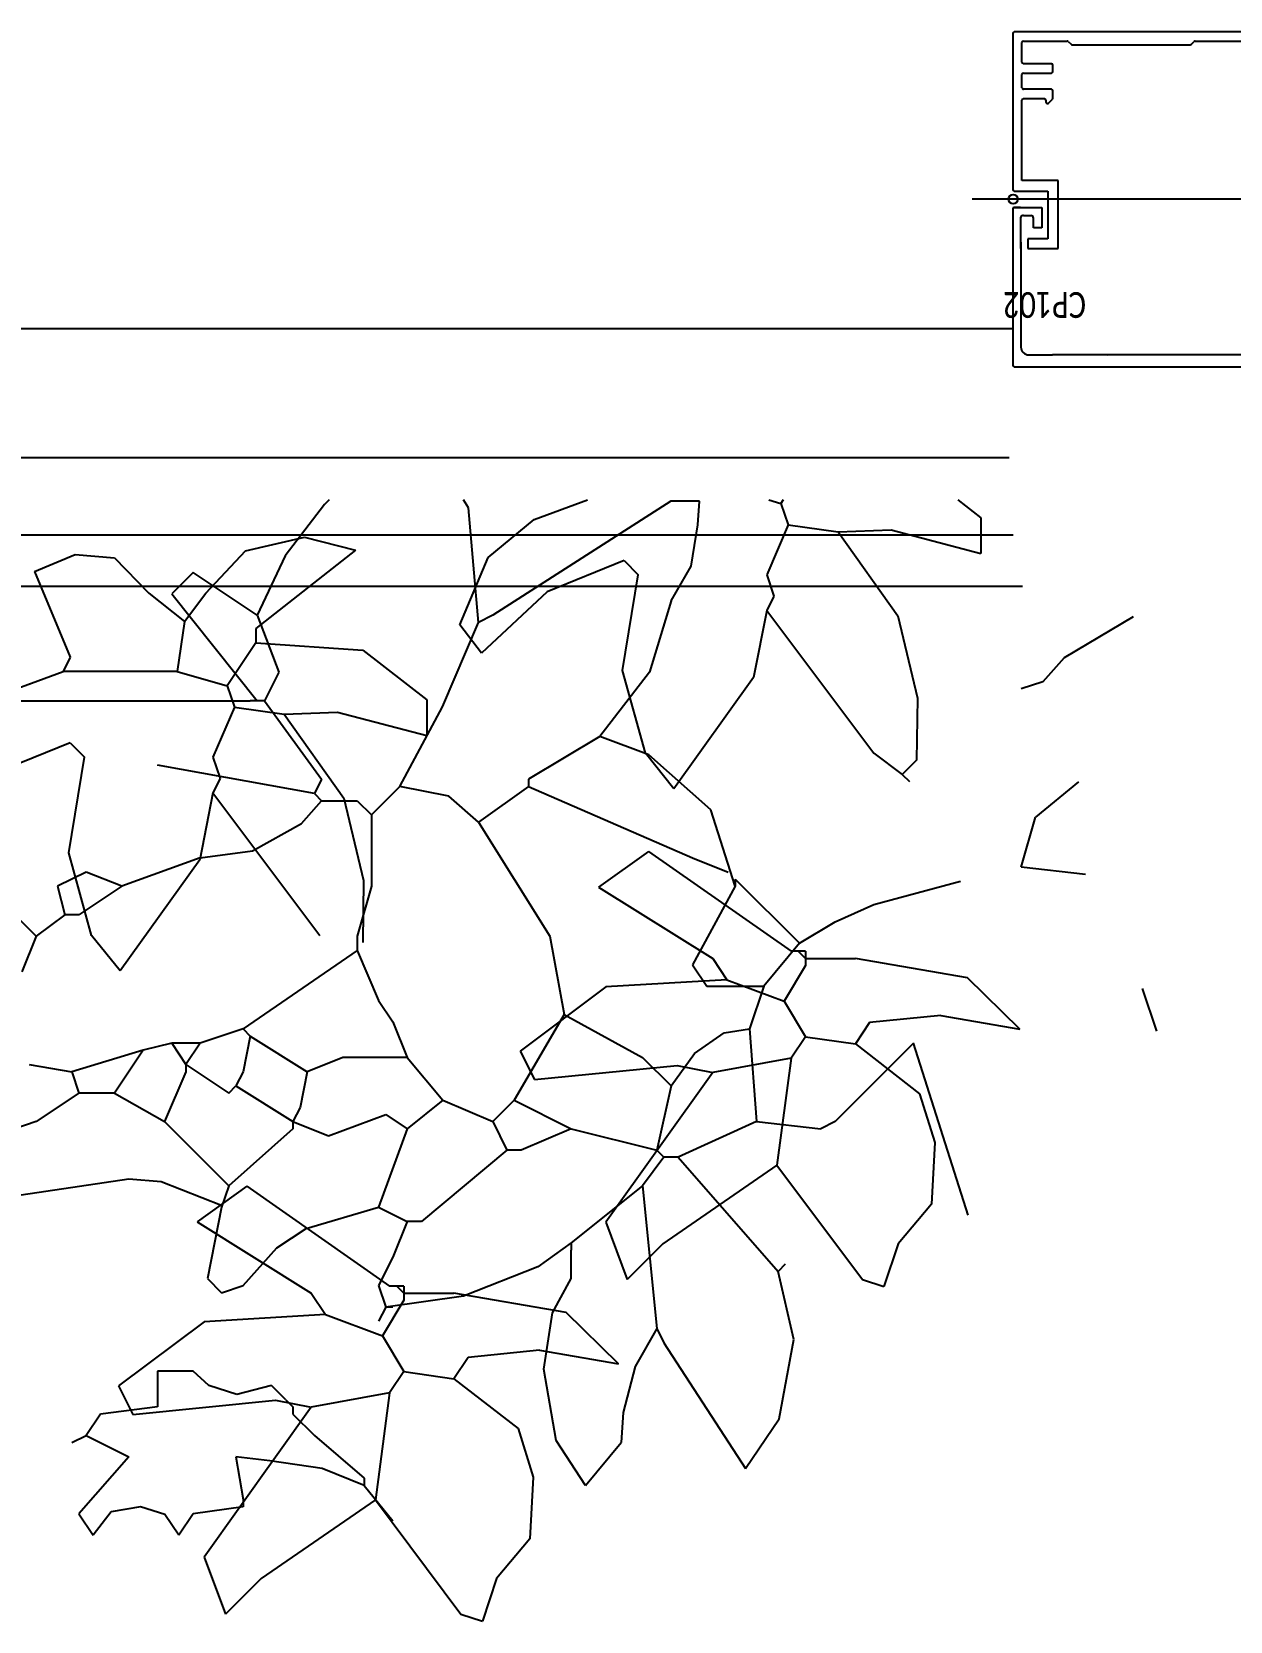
# Model space of a CAD drawing. Header units: millimetres. Extents: x 182 to 305, y 81 to 164.
# Drawn here: x 260.7586 to 260.9911, y 109.4168 to 109.7252 of the extents above; entities that cross this region are included whole.
import ezdxf

# ---------------------------------------------------------------- set-up
doc = ezdxf.new("R2010")
doc.units = ezdxf.units.MM
doc.linetypes.add('ACAD_ISO04W100', pattern=[30.5, 24, -3, 0.5, -3])
for name, color, linetype in [('86', 7, 'Continuous'), ('Cascio-Perfil', 7, 'Continuous'), ('LF', 7, 'Continuous')]:
    doc.layers.add(name, color=color, linetype=linetype)
doc.styles.add('ROMANS', font='calibri.ttf', dxfattribs={"width": 0.8})

msp = doc.modelspace()

# ---------------------------------------------------------------- linework, layer by layer
at = {"color": 252}
for centre, radius in [((260.949, 109.692765, -1322.203034), 0.000895117325264), ((260.949, 109.692765, -1322.203034), 0.000895117325264), ((260.949001, 109.692765, -1322.203034), 0.0008951074783792), ((260.949001, 109.692765, -1322.203034), 0.0008951074783792)]:
    msp.add_circle(centre, radius, dxfattribs=at)
at = {"layer": '86', "color": 252}
for p, q in [((260.816322, 109.634407), (260.815396, 109.633545)), ((260.816322, 109.634407), (260.815396, 109.633545)), ((260.843356, 109.63288), (260.842365, 109.634407)), ((260.843356, 109.63288), (260.842365, 109.634407)), ((260.882625, 109.634171), (260.848034, 109.612033)), ((260.882625, 109.634171), (260.848034, 109.612033)), ((260.856068, 109.630583), (260.866452, 109.634407)), ((260.856068, 109.630583), (260.866452, 109.634407)), ((260.888163, 109.634171), (260.882625, 109.634171)), ((260.888163, 109.634171), (260.882625, 109.634171)), ((260.887838, 109.629551), (260.888163, 109.634171)), ((260.887838, 109.629551), (260.888163, 109.634171)), ((260.90159, 109.634407), (260.903958, 109.63373)), ((260.90159, 109.634407), (260.903958, 109.63373)), ((260.904409, 109.634407), (260.903958, 109.63373)), ((260.904409, 109.634407), (260.903958, 109.63373)), ((260.903958, 109.63373), (260.905344, 109.629579)), ((260.903958, 109.63373), (260.905344, 109.629579)), ((260.938278, 109.634407), (260.942707, 109.630961)), ((260.938278, 109.634407), (260.942707, 109.630961)), ((260.815396, 109.633545), (260.807771, 109.62356)), ((260.815396, 109.633545), (260.807771, 109.62356)), ((260.845265, 109.610651), (260.843356, 109.63288)), ((260.845265, 109.610651), (260.843356, 109.63288)), ((260.847172, 109.62326), (260.856068, 109.630583)), ((260.847172, 109.62326), (260.856068, 109.630583)), ((260.942707, 109.630961), (260.942707, 109.624045)), ((260.942707, 109.630961), (260.942707, 109.624045)), ((260.886567, 109.621563), (260.887838, 109.629551)), ((260.886567, 109.621563), (260.887838, 109.629551)), ((260.905344, 109.629579), (260.901193, 109.619894)), ((260.905344, 109.629579), (260.901193, 109.619894)), ((260.905344, 109.629579), (260.91503, 109.628196)), ((260.905344, 109.629579), (260.91503, 109.628196)), ((260.915031, 109.628197), (260.925332, 109.628586)), ((260.915031, 109.628197), (260.925332, 109.628586)), ((260.915031, 109.628196), (260.926603, 109.611943)), ((260.915031, 109.628196), (260.926603, 109.611943)), ((260.925332, 109.628586), (260.942707, 109.624045)), ((260.925332, 109.628586), (260.942707, 109.624045)), ((260.792381, 109.616351), (260.800114, 109.624506)), ((260.792381, 109.616351), (260.800114, 109.624506)), ((260.800114, 109.624506), (260.811552, 109.627169)), ((260.800114, 109.624506), (260.811552, 109.627169)), ((260.821441, 109.624654), (260.80207, 109.609434)), ((260.821441, 109.624654), (260.80207, 109.609434)), ((260.811552, 109.627169), (260.821441, 109.624654)), ((260.811552, 109.627169), (260.821441, 109.624654)), ((260.759169, 109.620503), (260.767071, 109.623841)), ((260.759169, 109.620503), (260.767071, 109.623841)), ((260.767071, 109.623841), (260.774696, 109.623175)), ((260.767071, 109.623841), (260.774696, 109.623175)), ((260.774696, 109.623175), (260.781313, 109.616351)), ((260.774696, 109.623175), (260.781313, 109.616351)), ((260.807771, 109.62356), (260.802369, 109.612033)), ((260.807771, 109.62356), (260.802369, 109.612033)), ((260.841687, 109.610204), (260.847172, 109.62326)), ((260.841687, 109.610204), (260.847172, 109.62326)), ((260.873516, 109.62266), (260.85861, 109.616603)), ((260.873516, 109.62266), (260.85861, 109.616603)), ((260.873516, 109.622658), (260.876285, 109.619894)), ((260.873516, 109.622658), (260.876285, 109.619894)), ((260.882628, 109.614802), (260.886567, 109.621563)), ((260.882628, 109.614802), (260.886567, 109.621563)), ((260.759169, 109.620503), (260.76609, 109.603896)), ((260.759169, 109.620503), (260.76609, 109.603896)), ((260.789915, 109.620336), (260.785763, 109.616185)), ((260.789915, 109.620336), (260.785763, 109.616185)), ((260.802369, 109.612033), (260.789915, 109.620336)), ((260.802369, 109.612033), (260.789915, 109.620336)), ((260.873225, 109.601291), (260.876285, 109.619894)), ((260.873225, 109.601291), (260.876285, 109.619894)), ((260.901193, 109.619894), (260.902575, 109.615742)), ((260.901193, 109.619894), (260.902575, 109.615742)), ((260.781313, 109.616351), (260.788229, 109.610817)), ((260.781313, 109.616351), (260.788229, 109.610817)), ((260.785763, 109.616185), (260.802369, 109.595427)), ((260.785763, 109.616185), (260.802369, 109.595427)), ((260.788229, 109.610817), (260.792381, 109.616351)), ((260.788229, 109.610817), (260.792381, 109.616351)), ((260.85861, 109.616603), (260.845838, 109.60467)), ((260.85861, 109.616603), (260.845838, 109.60467)), ((260.902575, 109.615742), (260.901193, 109.612973)), ((260.902575, 109.615742), (260.901193, 109.612973)), ((260.802369, 109.612033), (260.80652, 109.600961)), ((260.802369, 109.612033), (260.80652, 109.600961)), ((260.848034, 109.612033), (260.845265, 109.610651)), ((260.848034, 109.612033), (260.845265, 109.610651)), ((260.882628, 109.614802), (260.878477, 109.600961)), ((260.882628, 109.614802), (260.878477, 109.600961)), ((260.901193, 109.612972), (260.898643, 109.59996)), ((260.901193, 109.612972), (260.898643, 109.59996)), ((260.901193, 109.612973), (260.92195, 109.585296)), ((260.901193, 109.612973), (260.92195, 109.585296)), ((260.788229, 109.610817), (260.786847, 109.601132)), ((260.788229, 109.610817), (260.786847, 109.601132)), ((260.80207, 109.609434), (260.80207, 109.606665)), ((260.80207, 109.609434), (260.80207, 109.606665)), ((260.838273, 109.594268), (260.845265, 109.610651)), ((260.838273, 109.594268), (260.845265, 109.610651)), ((260.845838, 109.60467), (260.841687, 109.610204)), ((260.845838, 109.60467), (260.841687, 109.610204)), ((260.926603, 109.611943), (260.930416, 109.595966)), ((260.926603, 109.611943), (260.930416, 109.595966)), ((260.972267, 109.611747), (260.958922, 109.603758)), ((260.972267, 109.611747), (260.958922, 109.603758)), ((260.80207, 109.606665), (260.796532, 109.598363)), ((260.80207, 109.606665), (260.796532, 109.598363)), ((260.80207, 109.606665), (260.822827, 109.605283)), ((260.80207, 109.606665), (260.822827, 109.605283)), ((260.76609, 109.603896), (260.764707, 109.601132)), ((260.76609, 109.603896), (260.764707, 109.601132)), ((260.822827, 109.605283), (260.835281, 109.595594)), ((260.822827, 109.605283), (260.835281, 109.595594)), ((260.958922, 109.603758), (260.954731, 109.59912)), ((260.958922, 109.603758), (260.954731, 109.59912)), ((260.748643, 109.595215), (260.764707, 109.601132)), ((260.748643, 109.595215), (260.764707, 109.601132)), ((260.786847, 109.601132), (260.764707, 109.601132)), ((260.786847, 109.601132), (260.764707, 109.601132)), ((260.786847, 109.601132), (260.796532, 109.598363)), ((260.786847, 109.601132), (260.796532, 109.598363)), ((260.80652, 109.600961), (260.803751, 109.595427)), ((260.80652, 109.600961), (260.803751, 109.595427)), ((260.878477, 109.600961), (260.868792, 109.588507)), ((260.878477, 109.600961), (260.868792, 109.588507)), ((260.877667, 109.585296), (260.873225, 109.601291)), ((260.877667, 109.585296), (260.873225, 109.601291)), ((260.898643, 109.59996), (260.883203, 109.578377)), ((260.898643, 109.59996), (260.883203, 109.578377)), ((260.796532, 109.598363), (260.797919, 109.594211)), ((260.796532, 109.598363), (260.797919, 109.594211)), ((260.954731, 109.59912), (260.950579, 109.597738)), ((260.954731, 109.59912), (260.950579, 109.597738)), ((260.756152, 109.595427), (260.800986, 109.595427)), ((260.756152, 109.595427), (260.800986, 109.595427)), ((260.797919, 109.594211), (260.793767, 109.584526)), ((260.797919, 109.594211), (260.793767, 109.584526)), ((260.797919, 109.594211), (260.807604, 109.592829)), ((260.797919, 109.594211), (260.807604, 109.592829)), ((260.802369, 109.595427), (260.800986, 109.595427)), ((260.802369, 109.595427), (260.800986, 109.595427)), ((260.803751, 109.595427), (260.802369, 109.595427)), ((260.803751, 109.595427), (260.802369, 109.595427)), ((260.803751, 109.595427), (260.814823, 109.580204)), ((260.803751, 109.595427), (260.814823, 109.580204)), ((260.830046, 109.578822), (260.838273, 109.594268)), ((260.830046, 109.578822), (260.838273, 109.594268)), ((260.835281, 109.595594), (260.835281, 109.588677)), ((260.835281, 109.595594), (260.835281, 109.588677)), ((260.930416, 109.595966), (260.930253, 109.583913)), ((260.930416, 109.595966), (260.930253, 109.583913)), ((260.807605, 109.592829), (260.817907, 109.593218)), ((260.807605, 109.592829), (260.817907, 109.593218)), ((260.807605, 109.592828), (260.819178, 109.576575)), ((260.807605, 109.592828), (260.819178, 109.576575)), ((260.817907, 109.593218), (260.835281, 109.588677)), ((260.817907, 109.593218), (260.835281, 109.588677)), ((260.868792, 109.588507), (260.854955, 109.580204)), ((260.868792, 109.588507), (260.854955, 109.580204)), ((260.878306, 109.584948), (260.868792, 109.588507)), ((260.878306, 109.584948), (260.868792, 109.588507)), ((260.76609, 109.587292), (260.751184, 109.581235)), ((260.76609, 109.587292), (260.751184, 109.581235)), ((260.7658, 109.565924), (260.768859, 109.584526)), ((260.7658, 109.565924), (260.768859, 109.584526)), ((260.76609, 109.587291), (260.768859, 109.584526)), ((260.76609, 109.587291), (260.768859, 109.584526)), ((260.793767, 109.584526), (260.79515, 109.580374)), ((260.793767, 109.584526), (260.79515, 109.580374)), ((260.883201, 109.578379), (260.877667, 109.585296)), ((260.883201, 109.578379), (260.877667, 109.585296)), ((260.89038, 109.574297), (260.878306, 109.584948)), ((260.89038, 109.574297), (260.878306, 109.584948)), ((260.92195, 109.585296), (260.927484, 109.581144)), ((260.92195, 109.585296), (260.927484, 109.581144)), ((260.813441, 109.577439), (260.782994, 109.582973)), ((260.813441, 109.577439), (260.782994, 109.582973)), ((260.930253, 109.583913), (260.927484, 109.581144)), ((260.930253, 109.583913), (260.927484, 109.581144)), ((260.927484, 109.581144), (260.928866, 109.579762)), ((260.927484, 109.581144), (260.928866, 109.579762)), ((260.79515, 109.580374), (260.793767, 109.577605)), ((260.79515, 109.580374), (260.793767, 109.577605)), ((260.814823, 109.580204), (260.813441, 109.577439)), ((260.814823, 109.580204), (260.813441, 109.577439)), ((260.830046, 109.578822), (260.824508, 109.573288)), ((260.830046, 109.578822), (260.824508, 109.573288)), ((260.839543, 109.57696), (260.830046, 109.578822)), ((260.839543, 109.57696), (260.830046, 109.578822)), ((260.854955, 109.578822), (260.845265, 109.571901)), ((260.854955, 109.578822), (260.845265, 109.571901)), ((260.854955, 109.580204), (260.854955, 109.578822)), ((260.854955, 109.580204), (260.854955, 109.578822)), ((260.854955, 109.578822), (260.88678, 109.564985)), ((260.854955, 109.578822), (260.88678, 109.564985)), ((260.961647, 109.579745), (260.953344, 109.572829)), ((260.961647, 109.579745), (260.953344, 109.572829)), ((260.793767, 109.577604), (260.791218, 109.564592)), ((260.793767, 109.577604), (260.791218, 109.564592)), ((260.793767, 109.577605), (260.814524, 109.549928)), ((260.793767, 109.577605), (260.814524, 109.549928)), ((260.810948, 109.571634), (260.814823, 109.576053)), ((260.810948, 109.571634), (260.814823, 109.576053)), ((260.813441, 109.577439), (260.814823, 109.576053)), ((260.813441, 109.577439), (260.814823, 109.576053)), ((260.814823, 109.576053), (260.821744, 109.576053)), ((260.814823, 109.576053), (260.821744, 109.576053)), ((260.819178, 109.576575), (260.82299, 109.560598)), ((260.819178, 109.576575), (260.82299, 109.560598)), ((260.821744, 109.576053), (260.824508, 109.573288)), ((260.821744, 109.576053), (260.824508, 109.573288)), ((260.845265, 109.571901), (260.839543, 109.57696)), ((260.845265, 109.571901), (260.839543, 109.57696)), ((260.824508, 109.573288), (260.824508, 109.559447)), ((260.824508, 109.573288), (260.824508, 109.559447)), ((260.845265, 109.571901), (260.859106, 109.549762)), ((260.845265, 109.571901), (260.859106, 109.549762)), ((260.895082, 109.559447), (260.89038, 109.574297)), ((260.895082, 109.559447), (260.89038, 109.574297)), ((260.950579, 109.56314), (260.953344, 109.572829)), ((260.950579, 109.56314), (260.953344, 109.572829)), ((260.801416, 109.566309), (260.810948, 109.571634)), ((260.801416, 109.566309), (260.810948, 109.571634)), ((260.770241, 109.549928), (260.7658, 109.565924)), ((260.770241, 109.549928), (260.7658, 109.565924)), ((260.791297, 109.564985), (260.801416, 109.566309)), ((260.791297, 109.564985), (260.801416, 109.566309)), ((260.878267, 109.566209), (260.868578, 109.559292)), ((260.878267, 109.566209), (260.868578, 109.559292)), ((260.878267, 109.566209), (260.90594, 109.546838)), ((260.878267, 109.566209), (260.90594, 109.546838)), ((260.791218, 109.564592), (260.775778, 109.54301)), ((260.791218, 109.564592), (260.775778, 109.54301)), ((260.791297, 109.564985), (260.776078, 109.559447)), ((260.791297, 109.564985), (260.776078, 109.559447)), ((260.88678, 109.564985), (260.8937, 109.562216)), ((260.88678, 109.564985), (260.8937, 109.562216)), ((260.963034, 109.561757), (260.950579, 109.56314)), ((260.963034, 109.561757), (260.950579, 109.56314)), ((260.769158, 109.562216), (260.763624, 109.559447)), ((260.769158, 109.562216), (260.763624, 109.559447)), ((260.776078, 109.559447), (260.769158, 109.562216)), ((260.776078, 109.559447), (260.769158, 109.562216)), ((260.82299, 109.560598), (260.822827, 109.548546)), ((260.82299, 109.560598), (260.822827, 109.548546)), ((260.895082, 109.560834), (260.895082, 109.559447)), ((260.895082, 109.560834), (260.907537, 109.54838)), ((260.895082, 109.560834), (260.895082, 109.559447)), ((260.895082, 109.560834), (260.907537, 109.54838)), ((260.922004, 109.555922), (260.93878, 109.560449)), ((260.922004, 109.555922), (260.93878, 109.560449)), ((260.75117, 109.558065), (260.759472, 109.549762)), ((260.75117, 109.558065), (260.759472, 109.549762)), ((260.763624, 109.559447), (260.765006, 109.553913)), ((260.763624, 109.559447), (260.765006, 109.553913)), ((260.776078, 109.559447), (260.767775, 109.553913)), ((260.776078, 109.559447), (260.767775, 109.553913)), ((260.824508, 109.559447), (260.821744, 109.549762)), ((260.824508, 109.559447), (260.821744, 109.549762)), ((260.868578, 109.559292), (260.890721, 109.545452)), ((260.868578, 109.559292), (260.890721, 109.545452)), ((260.895082, 109.559447), (260.88678, 109.544228)), ((260.895082, 109.559447), (260.88678, 109.544228)), ((260.765006, 109.553913), (260.759472, 109.549762)), ((260.765006, 109.553913), (260.759472, 109.549762)), ((260.767775, 109.553913), (260.765006, 109.553913)), ((260.767775, 109.553913), (260.765006, 109.553913)), ((260.914457, 109.552531), (260.922004, 109.555922)), ((260.914457, 109.552531), (260.922004, 109.555922)), ((260.907537, 109.54838), (260.914457, 109.552531)), ((260.907537, 109.54838), (260.914457, 109.552531)), ((260.759472, 109.549762), (260.756703, 109.542842)), ((260.759472, 109.549762), (260.756703, 109.542842)), ((260.775775, 109.543012), (260.770241, 109.549928)), ((260.775775, 109.543012), (260.770241, 109.549928)), ((260.821744, 109.549762), (260.821744, 109.546993)), ((260.821744, 109.549762), (260.821744, 109.546993)), ((260.859106, 109.549762), (260.861871, 109.534539)), ((260.859106, 109.549762), (260.861871, 109.534539)), ((260.907537, 109.54838), (260.90062, 109.540077)), ((260.907537, 109.54838), (260.90062, 109.540077)), ((260.821744, 109.546993), (260.7996, 109.531774)), ((260.821744, 109.546993), (260.7996, 109.531774)), ((260.821744, 109.546993), (260.825895, 109.537308)), ((260.821744, 109.546993), (260.825895, 109.537308)), ((260.88678, 109.544228), (260.889549, 109.540077)), ((260.88678, 109.544228), (260.889549, 109.540077)), ((260.890721, 109.545452), (260.893486, 109.5413)), ((260.890721, 109.545452), (260.893486, 109.5413)), ((260.907327, 109.546838), (260.90594, 109.546838)), ((260.907327, 109.546838), (260.90594, 109.546838)), ((260.908709, 109.546838), (260.907327, 109.546838)), ((260.907327, 109.546838), (260.908709, 109.545452)), ((260.908709, 109.546838), (260.907327, 109.546838)), ((260.907327, 109.546838), (260.908709, 109.545452)), ((260.908709, 109.546838), (260.908709, 109.545452)), ((260.908709, 109.546838), (260.908709, 109.545452)), ((260.908709, 109.545452), (260.918395, 109.545452)), ((260.908709, 109.545452), (260.908709, 109.544069)), ((260.908709, 109.545452), (260.918395, 109.545452)), ((260.908709, 109.545452), (260.908709, 109.544069)), ((260.940156, 109.541707), (260.918395, 109.545452)), ((260.940156, 109.541707), (260.918395, 109.545452)), ((260.893486, 109.5413), (260.869964, 109.539918)), ((260.893486, 109.5413), (260.869964, 109.539918)), ((260.893486, 109.5413), (260.904558, 109.537149)), ((260.893486, 109.5413), (260.904558, 109.537149)), ((260.908709, 109.544069), (260.904558, 109.537149)), ((260.908709, 109.544069), (260.904558, 109.537149)), ((260.950323, 109.531722), (260.940156, 109.541707)), ((260.950323, 109.531722), (260.940156, 109.541707)), ((260.869964, 109.539918), (260.853358, 109.527464)), ((260.869964, 109.539918), (260.853358, 109.527464)), ((260.889549, 109.540077), (260.90062, 109.540077)), ((260.889549, 109.540077), (260.90062, 109.540077)), ((260.90062, 109.540077), (260.897851, 109.531774)), ((260.90062, 109.540077), (260.897851, 109.531774)), ((260.97687, 109.531315), (260.974101, 109.539618)), ((260.97687, 109.531315), (260.974101, 109.539618)), ((260.825895, 109.537308), (260.82866, 109.533156)), ((260.825895, 109.537308), (260.82866, 109.533156)), ((260.904558, 109.537149), (260.908709, 109.530233)), ((260.904558, 109.537149), (260.908709, 109.530233)), ((260.82866, 109.533156), (260.831429, 109.526236)), ((260.82866, 109.533156), (260.831429, 109.526236)), ((260.861871, 109.534539), (260.852186, 109.517933)), ((260.861871, 109.534539), (260.852186, 109.517933)), ((260.861871, 109.534539), (260.877094, 109.526236)), ((260.861871, 109.534539), (260.877094, 109.526236)), ((260.921164, 109.532997), (260.918395, 109.528846)), ((260.921164, 109.532997), (260.918395, 109.528846)), ((260.935, 109.534384), (260.921164, 109.532997)), ((260.935, 109.534384), (260.921164, 109.532997)), ((260.935, 109.534384), (260.950323, 109.531722)), ((260.935, 109.534384), (260.950323, 109.531722)), ((260.785763, 109.529005), (260.780229, 109.527622)), ((260.785763, 109.529005), (260.780229, 109.527622)), ((260.791297, 109.529005), (260.785763, 109.529005)), ((260.785763, 109.529005), (260.788532, 109.524853)), ((260.791297, 109.529005), (260.785763, 109.529005)), ((260.785763, 109.529005), (260.788532, 109.524853)), ((260.791297, 109.529005), (260.788532, 109.524853)), ((260.791297, 109.529005), (260.788532, 109.524853)), ((260.7996, 109.531774), (260.791297, 109.529005)), ((260.7996, 109.531774), (260.791297, 109.529005)), ((260.7996, 109.531774), (260.800986, 109.530387)), ((260.7996, 109.531774), (260.800986, 109.530387)), ((260.800986, 109.530387), (260.7996, 109.523471)), ((260.800986, 109.530387), (260.7996, 109.523471)), ((260.800986, 109.530387), (260.812054, 109.523471)), ((260.800986, 109.530387), (260.812054, 109.523471)), ((260.887202, 109.527032), (260.892921, 109.531026)), ((260.887202, 109.527032), (260.892921, 109.531026)), ((260.892921, 109.531026), (260.897851, 109.531774)), ((260.892921, 109.531026), (260.897851, 109.531774)), ((260.897851, 109.531774), (260.899234, 109.513782)), ((260.897851, 109.531774), (260.899234, 109.513782)), ((260.908709, 109.530233), (260.90594, 109.526081)), ((260.908709, 109.530233), (260.90594, 109.526081)), ((260.908709, 109.530233), (260.918395, 109.528846)), ((260.908709, 109.530233), (260.918395, 109.528846)), ((260.92968, 109.529005), (260.914457, 109.513782)), ((260.92968, 109.529005), (260.914457, 109.513782)), ((260.918395, 109.528846), (260.930849, 109.519161)), ((260.918395, 109.528846), (260.930849, 109.519161)), ((260.940295, 109.495642), (260.92968, 109.529005)), ((260.940295, 109.495642), (260.92968, 109.529005)), ((260.780229, 109.527622), (260.766389, 109.523471)), ((260.780229, 109.527622), (260.766389, 109.523471)), ((260.780229, 109.527622), (260.774691, 109.51932)), ((260.780229, 109.527622), (260.774691, 109.51932)), ((260.818975, 109.526236), (260.812054, 109.523471)), ((260.818975, 109.526236), (260.812054, 109.523471)), ((260.831429, 109.526236), (260.818975, 109.526236)), ((260.831429, 109.526236), (260.818975, 109.526236)), ((260.831429, 109.526236), (260.838349, 109.517933)), ((260.831429, 109.526236), (260.838349, 109.517933)), ((260.853358, 109.527464), (260.856123, 109.52193)), ((260.853358, 109.527464), (260.856123, 109.52193)), ((260.877094, 109.526236), (260.882628, 109.520702)), ((260.877094, 109.526236), (260.882628, 109.520702)), ((260.882628, 109.520702), (260.887202, 109.527032)), ((260.882628, 109.520702), (260.887202, 109.527032)), ((260.90594, 109.526081), (260.890721, 109.523312)), ((260.90594, 109.526081), (260.890721, 109.523312)), ((260.90594, 109.526081), (260.903175, 109.505324)), ((260.90594, 109.526081), (260.903175, 109.505324)), ((260.758086, 109.524853), (260.766389, 109.523471)), ((260.758086, 109.524853), (260.766389, 109.523471)), ((260.766389, 109.523471), (260.767775, 109.51932)), ((260.766389, 109.523471), (260.767775, 109.51932)), ((260.788532, 109.523471), (260.784381, 109.513782)), ((260.788532, 109.523471), (260.784381, 109.513782)), ((260.788532, 109.524853), (260.788532, 109.523471)), ((260.788532, 109.524853), (260.796835, 109.51932)), ((260.788532, 109.524853), (260.788532, 109.523471)), ((260.788532, 109.524853), (260.796835, 109.51932)), ((260.7996, 109.523471), (260.798217, 109.520702)), ((260.7996, 109.523471), (260.798217, 109.520702)), ((260.812054, 109.523471), (260.810672, 109.516551)), ((260.812054, 109.523471), (260.810672, 109.516551)), ((260.856123, 109.52193), (260.883801, 109.524695)), ((260.856123, 109.52193), (260.883801, 109.524695)), ((260.890721, 109.523312), (260.869964, 109.494252)), ((260.890721, 109.523312), (260.869964, 109.494252)), ((260.883801, 109.524695), (260.890721, 109.523312)), ((260.883801, 109.524695), (260.890721, 109.523312)), ((260.796835, 109.51932), (260.798217, 109.520702)), ((260.796835, 109.51932), (260.798217, 109.520702)), ((260.798217, 109.520702), (260.809289, 109.513782)), ((260.798217, 109.520702), (260.809289, 109.513782)), ((260.882628, 109.520702), (260.879863, 109.508248)), ((260.882628, 109.520702), (260.879863, 109.508248)), ((260.767775, 109.51932), (260.759472, 109.513782)), ((260.767775, 109.51932), (260.759472, 109.513782)), ((260.774691, 109.51932), (260.767775, 109.51932)), ((260.774691, 109.51932), (260.767775, 109.51932)), ((260.774691, 109.51932), (260.784381, 109.513782)), ((260.774691, 109.51932), (260.784381, 109.513782)), ((260.810672, 109.516551), (260.809289, 109.513782)), ((260.810672, 109.516551), (260.809289, 109.513782)), ((260.838349, 109.517933), (260.831429, 109.512399)), ((260.838349, 109.517933), (260.831429, 109.512399)), ((260.838349, 109.517933), (260.848034, 109.513782)), ((260.838349, 109.517933), (260.848034, 109.513782)), ((260.852186, 109.517933), (260.848034, 109.513782)), ((260.852186, 109.517933), (260.848034, 109.513782)), ((260.852186, 109.517933), (260.863258, 109.512399)), ((260.852186, 109.517933), (260.863258, 109.512399)), ((260.930849, 109.519161), (260.933801, 109.509753)), ((260.930849, 109.519161), (260.933801, 109.509753)), ((260.759472, 109.513782), (260.755321, 109.512399)), ((260.759472, 109.513782), (260.755321, 109.512399)), ((260.784381, 109.513782), (260.796835, 109.501327)), ((260.784381, 109.513782), (260.796835, 109.501327)), ((260.809289, 109.513782), (260.809289, 109.512399)), ((260.809289, 109.513782), (260.816206, 109.511017)), ((260.809289, 109.513782), (260.809289, 109.512399)), ((260.809289, 109.513782), (260.816206, 109.511017)), ((260.816206, 109.511017), (260.827277, 109.515168)), ((260.816206, 109.511017), (260.827277, 109.515168)), ((260.827277, 109.515168), (260.831429, 109.512399)), ((260.827277, 109.515168), (260.831429, 109.512399)), ((260.848034, 109.513782), (260.850803, 109.508248)), ((260.848034, 109.513782), (260.850803, 109.508248)), ((260.899234, 109.513782), (260.884015, 109.506865)), ((260.899234, 109.513782), (260.884015, 109.506865)), ((260.899234, 109.513782), (260.911688, 109.512399)), ((260.899234, 109.513782), (260.911688, 109.512399)), ((260.914457, 109.513782), (260.911688, 109.512399)), ((260.914457, 109.513782), (260.911688, 109.512399)), ((260.809289, 109.512399), (260.796835, 109.501327)), ((260.809289, 109.512399), (260.796835, 109.501327)), ((260.831429, 109.512399), (260.825895, 109.497176)), ((260.831429, 109.512399), (260.825895, 109.497176)), ((260.863258, 109.512399), (260.853568, 109.508248)), ((260.863258, 109.512399), (260.853568, 109.508248)), ((260.863258, 109.512399), (260.879863, 109.508248)), ((260.863258, 109.512399), (260.879863, 109.508248)), ((260.850803, 109.508248), (260.834198, 109.494411)), ((260.850803, 109.508248), (260.834198, 109.494411)), ((260.853568, 109.508248), (260.850803, 109.508248)), ((260.853568, 109.508248), (260.850803, 109.508248)), ((260.879863, 109.508248), (260.881246, 109.506865)), ((260.879863, 109.508248), (260.881246, 109.506865)), ((260.933801, 109.509753), (260.933166, 109.497771)), ((260.933801, 109.509753), (260.933166, 109.497771)), ((260.881246, 109.506865), (260.877094, 109.501327)), ((260.881246, 109.506865), (260.877094, 109.501327)), ((260.903175, 109.505324), (260.881032, 109.490101)), ((260.903175, 109.505324), (260.881032, 109.490101)), ((260.884015, 109.506865), (260.881246, 109.506865)), ((260.884015, 109.506865), (260.881246, 109.506865)), ((260.884015, 109.506865), (260.903385, 109.484722)), ((260.884015, 109.506865), (260.903385, 109.484722)), ((260.903175, 109.505324), (260.919781, 109.48318)), ((260.903175, 109.505324), (260.919781, 109.48318)), ((260.749783, 109.498563), (260.77746, 109.502714)), ((260.749783, 109.498563), (260.77746, 109.502714)), ((260.77746, 109.502714), (260.783736, 109.502185)), ((260.77746, 109.502714), (260.783736, 109.502185)), ((260.783736, 109.502185), (260.795556, 109.49748)), ((260.783736, 109.502185), (260.795556, 109.49748)), ((260.800372, 109.501257), (260.790683, 109.49434)), ((260.800372, 109.501257), (260.790683, 109.49434)), ((260.796835, 109.501327), (260.795448, 109.497176)), ((260.796835, 109.501327), (260.795448, 109.497176)), ((260.800372, 109.501257), (260.828046, 109.481886)), ((260.800372, 109.501257), (260.828046, 109.481886)), ((260.877094, 109.501327), (260.863258, 109.49026)), ((260.877094, 109.501327), (260.863258, 109.49026)), ((260.877094, 109.501327), (260.879863, 109.473654)), ((260.877094, 109.501327), (260.879863, 109.473654)), ((260.795448, 109.497176), (260.792684, 109.483339)), ((260.795448, 109.497176), (260.792684, 109.483339)), ((260.811867, 109.493022), (260.825895, 109.497176)), ((260.811867, 109.493022), (260.825895, 109.497176)), ((260.825895, 109.497176), (260.831429, 109.494411)), ((260.825895, 109.497176), (260.831429, 109.494411)), ((260.933166, 109.497771), (260.926697, 109.490101)), ((260.933166, 109.497771), (260.926697, 109.490101)), ((260.790683, 109.49434), (260.812827, 109.4805)), ((260.790683, 109.49434), (260.812827, 109.4805)), ((260.806193, 109.489308), (260.811867, 109.493022)), ((260.806193, 109.489308), (260.811867, 109.493022)), ((260.831429, 109.494411), (260.82866, 109.487491)), ((260.831429, 109.494411), (260.82866, 109.487491)), ((260.834198, 109.494411), (260.831429, 109.494411)), ((260.834198, 109.494411), (260.831429, 109.494411)), ((260.869964, 109.494252), (260.874116, 109.48318)), ((260.869964, 109.494252), (260.874116, 109.48318)), ((260.7996, 109.481957), (260.806193, 109.489308)), ((260.7996, 109.481957), (260.806193, 109.489308)), ((260.863258, 109.49026), (260.856782, 109.485593)), ((260.863258, 109.49026), (260.856782, 109.485593)), ((260.863258, 109.49026), (260.863258, 109.488873)), ((260.863258, 109.49026), (260.863258, 109.488873)), ((260.863258, 109.483339), (260.863258, 109.488873)), ((260.863258, 109.483339), (260.863258, 109.488873)), ((260.881032, 109.490101), (260.874116, 109.48318)), ((260.881032, 109.490101), (260.874116, 109.48318)), ((260.926697, 109.490101), (260.923933, 109.481798)), ((260.926697, 109.490101), (260.923933, 109.481798)), ((260.82866, 109.487491), (260.825895, 109.481957)), ((260.82866, 109.487491), (260.825895, 109.481957)), ((260.856782, 109.485593), (260.842362, 109.479897)), ((260.856782, 109.485593), (260.842362, 109.479897)), ((260.904772, 109.486108), (260.903385, 109.484722)), ((260.904772, 109.486108), (260.903385, 109.484722)), ((260.792684, 109.483339), (260.795448, 109.48057)), ((260.792684, 109.483339), (260.795448, 109.48057)), ((260.859619, 109.476677), (260.863258, 109.483339)), ((260.859619, 109.476677), (260.863258, 109.483339)), ((260.906425, 109.471477), (260.903385, 109.484722)), ((260.906425, 109.471477), (260.903385, 109.484722)), ((260.919781, 109.48318), (260.923933, 109.481798)), ((260.919781, 109.48318), (260.923933, 109.481798)), ((260.795448, 109.48057), (260.7996, 109.481957)), ((260.795448, 109.48057), (260.7996, 109.481957)), ((260.812827, 109.4805), (260.815592, 109.476348)), ((260.812827, 109.4805), (260.815592, 109.476348)), ((260.825895, 109.481957), (260.827277, 109.477805)), ((260.825895, 109.481957), (260.827277, 109.477805)), ((260.842362, 109.479897), (260.827277, 109.477805)), ((260.842362, 109.479897), (260.827277, 109.477805)), ((260.829432, 109.481886), (260.828046, 109.481886)), ((260.829432, 109.481886), (260.828046, 109.481886)), ((260.830815, 109.481886), (260.829432, 109.481886)), ((260.829432, 109.481886), (260.830815, 109.4805)), ((260.830815, 109.481886), (260.829432, 109.481886)), ((260.829432, 109.481886), (260.830815, 109.4805)), ((260.830815, 109.481886), (260.830815, 109.4805)), ((260.830815, 109.481886), (260.830815, 109.4805)), ((260.830815, 109.4805), (260.8405, 109.4805)), ((260.830815, 109.4805), (260.830815, 109.479117)), ((260.830815, 109.4805), (260.8405, 109.4805)), ((260.830815, 109.4805), (260.830815, 109.479117)), ((260.862261, 109.476755), (260.8405, 109.4805)), ((260.862261, 109.476755), (260.8405, 109.4805)), ((260.815592, 109.476348), (260.79207, 109.474966)), ((260.815592, 109.476348), (260.79207, 109.474966)), ((260.815592, 109.476348), (260.826663, 109.472197)), ((260.815592, 109.476348), (260.826663, 109.472197)), ((260.827277, 109.477805), (260.825895, 109.475036)), ((260.827277, 109.477805), (260.825895, 109.475036)), ((260.830815, 109.479117), (260.826663, 109.472197)), ((260.830815, 109.479117), (260.826663, 109.472197)), ((260.82866, 109.477805), (260.827277, 109.477805)), ((260.82866, 109.477805), (260.827277, 109.477805)), ((260.857964, 109.465781), (260.859619, 109.476677)), ((260.857964, 109.465781), (260.859619, 109.476677)), ((260.872428, 109.46677), (260.862261, 109.476755)), ((260.872428, 109.46677), (260.862261, 109.476755)), ((260.79207, 109.474966), (260.775464, 109.462511)), ((260.79207, 109.474966), (260.775464, 109.462511)), ((260.879863, 109.473654), (260.875694, 109.466276)), ((260.879863, 109.473654), (260.875694, 109.466276)), ((260.879863, 109.473654), (260.881246, 109.470885)), ((260.879863, 109.473654), (260.881246, 109.470885)), ((260.826663, 109.472197), (260.830815, 109.46528)), ((260.826663, 109.472197), (260.830815, 109.46528)), ((260.881246, 109.470885), (260.897054, 109.446455)), ((260.881246, 109.470885), (260.897054, 109.446455)), ((260.903588, 109.456122), (260.906425, 109.471477)), ((260.903588, 109.456122), (260.906425, 109.471477)), ((260.843269, 109.468045), (260.8405, 109.463894)), ((260.843269, 109.468045), (260.8405, 109.463894)), ((260.857106, 109.469432), (260.843269, 109.468045)), ((260.857106, 109.469432), (260.843269, 109.468045)), ((260.857106, 109.469432), (260.872428, 109.46677)), ((260.857106, 109.469432), (260.872428, 109.46677)), ((260.789915, 109.465351), (260.782994, 109.465351)), ((260.782994, 109.465351), (260.782994, 109.458431)), ((260.789915, 109.465351), (260.782994, 109.465351)), ((260.782994, 109.465351), (260.782994, 109.458431)), ((260.792955, 109.462561), (260.789915, 109.465351)), ((260.792955, 109.462561), (260.789915, 109.465351)), ((260.830815, 109.46528), (260.828046, 109.461129)), ((260.830815, 109.46528), (260.828046, 109.461129)), ((260.830815, 109.46528), (260.8405, 109.463894)), ((260.830815, 109.46528), (260.8405, 109.463894)), ((260.860328, 109.451912), (260.857964, 109.465781)), ((260.860328, 109.451912), (260.857964, 109.465781)), ((260.875694, 109.466276), (260.87333, 109.45736)), ((260.875694, 109.466276), (260.87333, 109.45736)), ((260.775464, 109.462511), (260.778229, 109.456978)), ((260.775464, 109.462511), (260.778229, 109.456978)), ((260.798392, 109.460828), (260.792955, 109.462561)), ((260.798392, 109.460828), (260.792955, 109.462561)), ((260.805138, 109.462582), (260.798392, 109.460828)), ((260.805138, 109.462582), (260.798392, 109.460828)), ((260.807903, 109.459813), (260.805138, 109.462582)), ((260.807903, 109.459813), (260.805138, 109.462582)), ((260.828046, 109.461129), (260.812827, 109.45836)), ((260.828046, 109.461129), (260.812827, 109.45836)), ((260.828046, 109.461129), (260.825281, 109.440372)), ((260.828046, 109.461129), (260.825281, 109.440372)), ((260.8405, 109.463894), (260.852954, 109.454209)), ((260.8405, 109.463894), (260.852954, 109.454209)), ((260.782994, 109.458431), (260.771927, 109.457048)), ((260.782994, 109.458431), (260.771927, 109.457048)), ((260.778229, 109.456978), (260.805906, 109.459743)), ((260.778229, 109.456978), (260.805906, 109.459743)), ((260.812827, 109.45836), (260.79207, 109.4293)), ((260.812827, 109.45836), (260.79207, 109.4293)), ((260.805906, 109.459743), (260.812827, 109.45836)), ((260.805906, 109.459743), (260.812827, 109.45836)), ((260.807903, 109.459813), (260.809289, 109.458431)), ((260.807903, 109.459813), (260.809289, 109.458431)), ((260.809289, 109.458431), (260.809289, 109.457048)), ((260.809289, 109.458431), (260.809289, 109.457048)), ((260.771927, 109.457048), (260.769158, 109.452897)), ((260.771927, 109.457048), (260.769158, 109.452897)), ((260.809289, 109.457048), (260.813441, 109.452897)), ((260.809289, 109.457048), (260.813441, 109.452897)), ((260.87333, 109.45736), (260.872943, 109.45151)), ((260.87333, 109.45736), (260.872943, 109.45151)), ((260.897054, 109.446455), (260.903588, 109.456122)), ((260.897054, 109.446455), (260.903588, 109.456122)), ((260.766389, 109.45151), (260.769158, 109.452897)), ((260.766389, 109.45151), (260.769158, 109.452897)), ((260.769158, 109.452897), (260.77746, 109.448746)), ((260.769158, 109.452897), (260.77746, 109.448746)), ((260.813441, 109.452897), (260.823126, 109.444594)), ((260.813441, 109.452897), (260.823126, 109.444594)), ((260.852954, 109.454209), (260.855907, 109.444801)), ((260.852954, 109.454209), (260.855907, 109.444801)), ((260.866023, 109.443209), (260.860328, 109.451912)), ((260.866023, 109.443209), (260.860328, 109.451912)), ((260.77746, 109.448746), (260.767775, 109.437674)), ((260.77746, 109.448746), (260.767775, 109.437674)), ((260.798217, 109.448746), (260.7996, 109.440443)), ((260.804775, 109.44795), (260.798217, 109.448746)), ((260.798217, 109.448746), (260.7996, 109.440443)), ((260.804775, 109.44795), (260.798217, 109.448746)), ((260.866023, 109.443209), (260.872943, 109.45151)), ((260.866023, 109.443209), (260.872943, 109.45151)), ((260.81494, 109.446464), (260.804775, 109.44795)), ((260.81494, 109.446464), (260.804775, 109.44795)), ((260.823126, 109.443208), (260.81494, 109.446464)), ((260.823126, 109.443208), (260.81494, 109.446464)), ((260.823126, 109.444594), (260.823126, 109.443208)), ((260.823126, 109.444594), (260.823126, 109.443208)), ((260.823126, 109.443208), (260.82866, 109.436291)), ((260.823126, 109.443208), (260.82866, 109.436291)), ((260.855907, 109.444801), (260.855271, 109.432819)), ((260.855907, 109.444801), (260.855271, 109.432819)), ((260.7996, 109.440443), (260.7996, 109.439056)), ((260.7996, 109.440443), (260.7996, 109.439056)), ((260.825281, 109.440372), (260.803137, 109.425149)), ((260.825281, 109.440372), (260.803137, 109.425149)), ((260.825281, 109.440372), (260.841887, 109.418228)), ((260.825281, 109.440372), (260.841887, 109.418228)), ((260.767775, 109.437674), (260.77054, 109.433522)), ((260.767775, 109.437674), (260.77054, 109.433522)), ((260.774044, 109.438044), (260.77054, 109.433522)), ((260.774044, 109.438044), (260.77054, 109.433522)), ((260.779717, 109.439034), (260.774044, 109.438044)), ((260.779717, 109.439034), (260.774044, 109.438044)), ((260.784445, 109.437548), (260.779717, 109.439034)), ((260.784445, 109.437548), (260.779717, 109.439034)), ((260.787146, 109.433522), (260.784445, 109.437548)), ((260.787146, 109.433522), (260.784445, 109.437548)), ((260.789915, 109.437674), (260.787146, 109.433522)), ((260.789915, 109.437674), (260.787146, 109.433522)), ((260.7996, 109.439056), (260.789915, 109.437674)), ((260.7996, 109.439056), (260.789915, 109.437674)), ((260.855271, 109.432819), (260.848803, 109.425149)), ((260.855271, 109.432819), (260.848803, 109.425149)), ((260.79207, 109.4293), (260.796221, 109.418228)), ((260.79207, 109.4293), (260.796221, 109.418228)), ((260.803137, 109.425149), (260.796221, 109.418228)), ((260.803137, 109.425149), (260.796221, 109.418228)), ((260.848803, 109.425149), (260.846038, 109.416846)), ((260.848803, 109.425149), (260.846038, 109.416846)), ((260.841887, 109.418228), (260.846038, 109.416846)), ((260.841887, 109.418228), (260.846038, 109.416846))]:
    msp.add_line(p, q, dxfattribs=at)
at = {"layer": 'Cascio-Perfil', "color": 252}
for p, q in [((260.948916, 109.724907, -1322.203034), (260.948916, 109.694647, -1322.203034)), ((260.948916, 109.724907, -1322.203034), (260.948916, 109.694647, -1322.203034)), ((261.068116, 109.725247, -1322.203034), (260.949216, 109.725247, -1322.203034)), ((261.068116, 109.725247, -1322.203034), (260.949216, 109.725247, -1322.203034)), ((260.950716, 109.719347, -1322.203034), (260.950716, 109.723147, -1322.203034)), ((260.950716, 109.719347, -1322.203034), (260.950716, 109.723147, -1322.203034)), ((260.951016, 109.723447, -1322.203034), (260.959492, 109.723447, -1322.203034)), ((260.951016, 109.723447, -1322.203034), (260.959492, 109.723447, -1322.203034)), ((260.959704, 109.72336, -1322.203034), (260.960228, 109.722835, -1322.203034)), ((260.959704, 109.72336, -1322.203034), (260.960228, 109.722835, -1322.203034)), ((260.983599, 109.722835, -1322.203034), (260.984123, 109.72336, -1322.203034)), ((260.983599, 109.722835, -1322.203034), (260.984123, 109.72336, -1322.203034)), ((260.984335, 109.723447, -1322.203034), (261.009616, 109.723447, -1322.203034)), ((260.984335, 109.723447, -1322.203034), (261.009616, 109.723447, -1322.203034)), ((260.96044, 109.722747, -1322.203034), (260.983387, 109.722747, -1322.203034)), ((260.96044, 109.722747, -1322.203034), (260.983387, 109.722747, -1322.203034)), ((260.950716, 109.714392, -1322.203034), (260.950716, 109.716947, -1322.203034)), ((260.950716, 109.714392, -1322.203034), (260.950716, 109.716947, -1322.203034)), ((260.956428, 109.719047, -1322.203034), (260.951016, 109.719047, -1322.203034)), ((260.956428, 109.719047, -1322.203034), (260.951016, 109.719047, -1322.203034)), ((260.951016, 109.717247, -1322.203034), (260.956428, 109.717247, -1322.203034)), ((260.951016, 109.717247, -1322.203034), (260.956428, 109.717247, -1322.203034)), ((260.956728, 109.717547, -1322.203034), (260.956728, 109.718747, -1322.203034)), ((260.956728, 109.717547, -1322.203034), (260.956728, 109.718747, -1322.203034)), ((260.956428, 109.714092, -1322.203034), (260.951016, 109.714092, -1322.203034)), ((260.956428, 109.714092, -1322.203034), (260.951016, 109.714092, -1322.203034)), ((260.956728, 109.712417, -1322.203034), (260.956728, 109.713792, -1322.203034)), ((260.956728, 109.712417, -1322.203034), (260.956728, 109.713792, -1322.203034)), ((260.950716, 109.696389, -1322.203034), (260.950716, 109.711992, -1322.203034)), ((260.950716, 109.696389, -1322.203034), (260.950716, 109.711992, -1322.203034)), ((260.951016, 109.712292, -1322.203034), (260.955052, 109.712292, -1322.203034)), ((260.951016, 109.712292, -1322.203034), (260.955052, 109.712292, -1322.203034)), ((260.955352, 109.711992, -1322.203034), (260.955352, 109.711641, -1322.203034)), ((260.955352, 109.711992, -1322.203034), (260.955352, 109.711641, -1322.203034)), ((260.955865, 109.711429, -1322.203034), (260.95664, 109.712204, -1322.203034)), ((260.955865, 109.711429, -1322.203034), (260.95664, 109.712204, -1322.203034)), ((260.957744, 109.696389, -1322.203034), (260.950716, 109.696389, -1322.203034)), ((260.957744, 109.696389, -1322.203034), (260.950716, 109.696389, -1322.203034)), ((260.957744, 109.683175, -1322.203034), (260.957744, 109.696389, -1322.203034)), ((260.957744, 109.683175, -1322.203034), (260.957744, 109.696389, -1322.203034)), ((260.949216, 109.694347, -1322.203034), (260.950342, 109.694347, -1322.203034)), ((260.949216, 109.694347, -1322.203034), (260.950342, 109.694347, -1322.203034)), ((260.950342, 109.694347, -1322.203034), (260.955721, 109.694347, -1322.203034)), ((260.950342, 109.694347, -1322.203034), (260.955721, 109.694347, -1322.203034)), ((260.955721, 109.694347, -1322.203034), (260.955721, 109.685092, -1322.203034)), ((260.955721, 109.694347, -1322.203034), (260.955721, 109.685092, -1322.203034)), ((260.948916, 109.690865, -1322.203034), (260.948916, 109.660565, -1322.203034)), ((260.948916, 109.690865, -1322.203034), (260.948916, 109.660565, -1322.203034)), ((260.950416, 109.691165, -1322.203034), (260.949216, 109.691165, -1322.203034)), ((260.949216, 109.691165, -1322.203034), (260.954543, 109.691165, -1322.203034)), ((260.950416, 109.691165, -1322.203034), (260.949216, 109.691165, -1322.203034)), ((260.949216, 109.691165, -1322.203034), (260.954543, 109.691165, -1322.203034)), ((260.950516, 109.683215, -1322.203034), (260.950516, 109.689295, -1322.203034)), ((260.950516, 109.683215, -1322.203034), (260.950516, 109.689295, -1322.203034)), ((260.951016, 109.689595, -1322.203034), (260.952443, 109.689595, -1322.203034)), ((260.951016, 109.689595, -1322.203034), (260.952443, 109.689595, -1322.203034)), ((260.952943, 109.68719, -1322.203034), (260.952943, 109.689095, -1322.203034)), ((260.952943, 109.68719, -1322.203034), (260.952943, 109.689095, -1322.203034)), ((260.954543, 109.691165, -1322.203034), (260.954543, 109.68719, -1322.203034)), ((260.954543, 109.691165, -1322.203034), (260.954543, 109.68719, -1322.203034)), ((260.954543, 109.68719, -1322.203034), (260.952943, 109.68719, -1322.203034)), ((260.954543, 109.68719, -1322.203034), (260.952943, 109.68719, -1322.203034)), ((260.950516, 109.684442, -1322.203034), (260.950516, 109.664065, -1322.203034)), ((260.950516, 109.684442, -1322.203034), (260.950516, 109.664065, -1322.203034)), ((260.955721, 109.685092, -1322.203034), (260.951832, 109.685092, -1322.203034)), ((260.951832, 109.685092, -1322.203034), (260.951832, 109.683175, -1322.203034)), ((260.955721, 109.685092, -1322.203034), (260.951832, 109.685092, -1322.203034)), ((260.951832, 109.685092, -1322.203034), (260.951832, 109.683175, -1322.203034)), ((260.951832, 109.683175, -1322.203034), (260.957744, 109.683175, -1322.203034)), ((260.951832, 109.683175, -1322.203034), (260.957744, 109.683175, -1322.203034)), ((260.952016, 109.662565, -1322.203034), (260.956666, 109.662565, -1322.203034)), ((260.952016, 109.662565, -1322.203034), (260.956666, 109.662565, -1322.203034)), ((261.009871, 109.662565, -1322.203034), (260.956666, 109.662565, -1322.203034)), ((261.009871, 109.662565, -1322.203034), (260.956666, 109.662565, -1322.203034)), ((260.967266, 109.662565, -1322.203034), (260.967166, 109.662465, -1322.203034)), ((260.967266, 109.662565, -1322.203034), (260.967166, 109.662465, -1322.203034)), ((260.949216, 109.660265, -1322.203034), (261.068616, 109.660265, -1322.203034)), ((260.949216, 109.660265, -1322.203034), (261.068616, 109.660265, -1322.203034))]:
    msp.add_line(p, q, dxfattribs=at)
at = {"layer": 'Cascio-Perfil', "color": 252, "linetype": 'ACAD_ISO04W100', "ltscale": 0.5}
msp.add_line((261.222694, 109.692765, -1322.203034), (260.941045, 109.692765, -1322.203034), dxfattribs=at)
msp.add_line((261.222694, 109.692765, -1322.203034), (260.941045, 109.692765, -1322.203034), dxfattribs=at)
at = {"layer": 'Cascio-Perfil', "color": 252}
for centre, radius, start, end in [((260.949259, 109.724907, -1322.203034), 0.0003429743957767, 97.198026, 179.999995), ((260.949259, 109.724907, -1322.203034), 0.0003429743957767, 97.198026, 179.999995), ((260.951016, 109.723147, -1322.203034), 0.0003000000000175, 90, 180), ((260.951016, 109.723147, -1322.203034), 0.0003000000000175, 90, 180), ((260.959492, 109.723147, -1322.203034), 0.0002999999999956, 45, 90), ((260.959492, 109.723147, -1322.203034), 0.0002999999999956, 45, 90), ((260.984335, 109.723147, -1322.203034), 0.0003000000000024, 90, 135), ((260.984335, 109.723147, -1322.203034), 0.0003000000000024, 90, 135), ((260.96044, 109.723047, -1322.203034), 0.0003000000000024, 225, 270), ((260.96044, 109.723047, -1322.203034), 0.0003000000000024, 225, 270), ((260.983387, 109.723047, -1322.203034), 0.0003000000000029, 270, 315), ((260.983387, 109.723047, -1322.203034), 0.0003000000000029, 270, 315), ((260.951016, 109.719347, -1322.203034), 0.0003000000000029, 180, 270), ((260.951016, 109.719347, -1322.203034), 0.0003000000000029, 180, 270), ((260.951016, 109.716947, -1322.203034), 0.0003000000000175, 90, 180), ((260.951016, 109.716947, -1322.203034), 0.0003000000000175, 90, 180), ((260.956428, 109.718747, -1322.203034), 0.0002999999999884, 0, 90), ((260.956428, 109.718747, -1322.203034), 0.0002999999999884, 0, 90), ((260.956428, 109.717547, -1322.203034), 0.0002999999999884, 270, 0), ((260.956428, 109.717547, -1322.203034), 0.0002999999999884, 270, 0), ((260.951016, 109.714392, -1322.203034), 0.0002999999999956, 179.999939, 270), ((260.951016, 109.714392, -1322.203034), 0.0002999999999956, 179.999939, 270), ((260.956428, 109.713792, -1322.203034), 0.0002999999999884, 0, 90), ((260.956428, 109.713792, -1322.203034), 0.0002999999999884, 0, 90), ((260.951016, 109.711992, -1322.203034), 0.0003000000000031, 90, 179.999939), ((260.951016, 109.711992, -1322.203034), 0.0003000000000031, 90, 179.999939), ((260.955052, 109.711992, -1322.203034), 0.0002999999999956, 0, 90), ((260.955052, 109.711992, -1322.203034), 0.0002999999999956, 0, 90), ((260.955652, 109.711641, -1322.203034), 0.0002999999999884, 180, 315), ((260.955652, 109.711641, -1322.203034), 0.0002999999999884, 180, 315), ((260.956428, 109.712417, -1322.203034), 0.0002999999999921, 315, 0), ((260.956428, 109.712417, -1322.203034), 0.0002999999999921, 315, 0), ((260.949241, 109.694673, -1322.203034), 0.000326388329929, 184.463103, 265.536897), ((260.949241, 109.694673, -1322.203034), 0.000326388329929, 184.463103, 265.536897), ((260.949216, 109.690865, -1322.203034), 0.0003000000142492, 90, 179.999994), ((260.949216, 109.690865, -1322.203034), 0.0003000000142492, 90, 179.999994), ((260.950916, 109.689195, -1322.203034), 0.000412310568028, 75.963756, 165.963756), ((260.950916, 109.689195, -1322.203034), 0.000412310568028, 75.963756, 165.963756), ((260.952443, 109.689095, -1322.203034), 0.0005, 0, 90), ((260.952443, 109.689095, -1322.203034), 0.0005, 0, 90), ((260.952016, 109.664065, -1322.203034), 0.0015000000130385, 180, 269.999999), ((260.952016, 109.664065, -1322.203034), 0.0015000000130385, 180, 269.999999), ((260.949216, 109.660565, -1322.203034), 0.0002999999996973, 180, 270), ((260.949216, 109.660565, -1322.203034), 0.0002999999996973, 180, 270)]:
    msp.add_arc(centre, radius, start, end, dxfattribs=at)
at = {"layer": 'LF', "color": 252}
for p, q in [((260.948916, 109.667592, -1322.203034), (260.662055, 109.667592)), ((260.948916, 109.667592, -1322.203034), (260.662055, 109.667592)), ((260.948249, 109.642592), (255.036942, 109.642592)), ((260.94902, 109.627592), (255.036942, 109.627592)), ((260.950801, 109.617592), (255.036942, 109.617592))]:
    msp.add_line(p, q, dxfattribs=at)

# ---------------------------------------------------------------- texts
at = {"layer": 'Defpoints', "insert": (260.963119, 109.669732, -1322.203034), "char_height": 0.005, "width": 0.031595, "attachment_point": 1, "rotation": 180, "style": 'ROMANS'}
msp.add_mtext('CP102', dxfattribs=at)
msp.add_mtext('CP102', dxfattribs=at)

doc.saveas('drawing.dxf')
